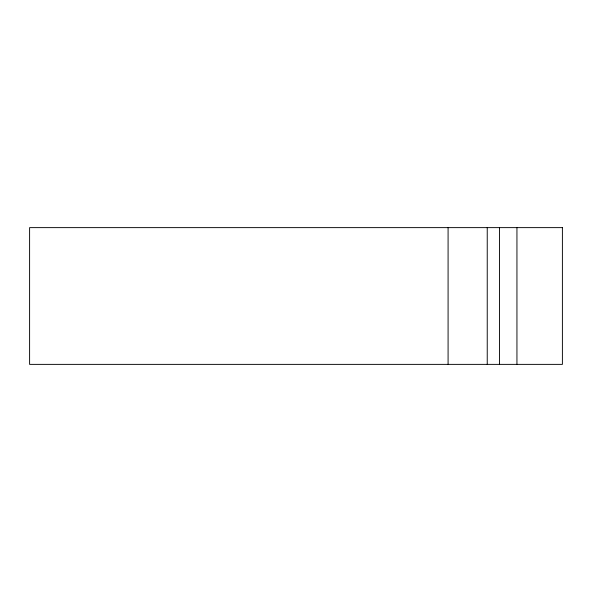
<?xml version="1.0" encoding="UTF-8"?>
<svg xmlns="http://www.w3.org/2000/svg" width="592" height="592" viewBox="0 0 592 592"><rect width="100%" height="100%" fill="white"/><g stroke="black" fill="none" stroke-linecap="round" stroke-linejoin="round"><path stroke-width="0.89" d="M516.942 227.624L516.942 364.376M499.53 227.624L499.53 364.376M487.238 227.624L487.238 364.376M448.085 227.624L448.085 364.376M562.4 227.624L29.6 227.624L29.6 364.376L562.4 364.376L562.4 227.624"/></g></svg>
